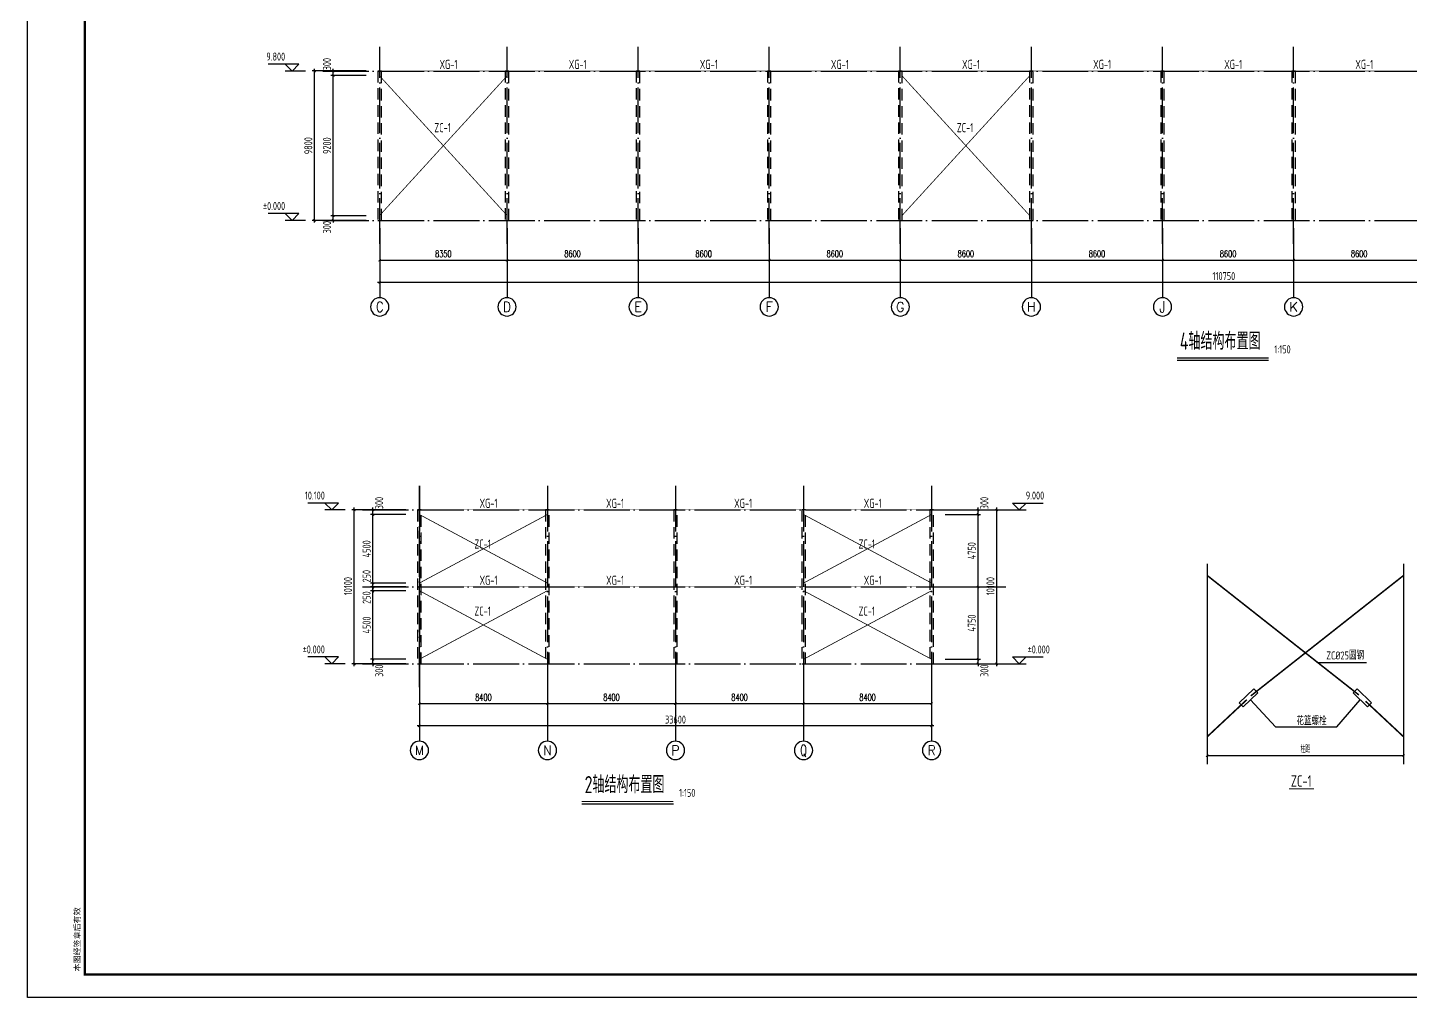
# Model space of a CAD drawing. Extents: x 899043 to 2598688, y -137197 to 211789.
# Drawn here: x 1636138 to 1726839, y 3985 to 67618 of the extents above; entities that cross this region are included whole.
import ezdxf
from ezdxf.enums import TextEntityAlignment as Align

# ---------------------------------------------------------------- set-up
doc = ezdxf.new("R2010")
doc.units = 0
doc.header["$LTSCALE"] = 1500
doc.header["$MEASUREMENT"] = 0
doc.linetypes.add('DASHED', pattern=[0.75, 0.5, -0.25])
doc.linetypes.add('DOTE', pattern=[2.42, 2, -0.2, 0.02, -0.2])
for name, color, linetype in [('00-tk', 151, 'Continuous'), ('15', 3, 'Continuous'), ('AXIS', 3, 'Continuous'), ('AXIS_TEXT', 7, 'Continuous'), ('Boltx', 252, 'DASHED'), ('DIM', 3, 'Continuous'), ('DOTE', 1, 'Continuous'), ('NUM', 7, 'Continuous'), ('TDB_文字', 7, 'Continuous'), ('TEXT', 7, 'Continuous'), ('THIN', 7, 'Continuous'), ('中文', 7, 'Continuous'), ('标注', 7, 'Continuous')]:
    doc.layers.add(name, color=color, linetype=linetype)
doc.layers.add('钢板标注', color=9, linetype='Continuous', lineweight=18)
doc.styles.add('_TCH_AXIS', font='COMPLEX', dxfattribs={"bigfont": 'GBCBIG'})
doc.styles.add('_TCH_DIM_T3', font='SIMPLEX', dxfattribs={"width": 0.705882, "bigfont": 'GBCBIG'})
doc.styles.add('COMPLEX', font='COMPLEX')
doc.styles.add('DS6HT', font='simhei.ttf', dxfattribs={"width": 0.8})
doc.styles.add('TSSD_Dimension', font='Tssdeng.shx', dxfattribs={"width": 0.7, "bigfont": 'hztxt.shx'})
doc.styles.add('TSSD_Label', font='Tssdeng.shx', dxfattribs={"width": 0.7, "bigfont": 'hztxt.shx'})
doc.styles.add('TSSD_Rein', font='Tssdeng.shx', dxfattribs={"width": 0.7, "bigfont": 'hztxt.shx'})
doc.dimstyles.new('_TCH_ARCH&&150', dxfattribs={"dimtxt": 446.25, "dimasz": 150, "dimexe": 375, "dimexo": 450, "dimgap": 189.375, "dimtad": 1, "dimdec": 0, "dimzin": 0, "dimdsep": 46, "dimtxsty": '_TCH_DIM_T3', "dimblk": 'ARCHTICK', "dimcen": 0.09, "dimclrt": 7, "dimazin": 2, "dimtfac": 1, "dimtdec": 0, "dimtix": 1, "dimtmove": 2, "dimatfit": 3, "dimfxl": 0, "dimtolj": 1, "dimtzin": 0, "dimarcsym": 0})
doc.dimstyles.new('TSSD_150_150', dxfattribs={"dimtxt": 525, "dimasz": 150, "dimexe": 150, "dimexo": 375, "dimgap": 150, "dimtad": 1, "dimdec": 0, "dimzin": 0, "dimdsep": 46, "dimtxsty": 'TSSD_Dimension', "dimblk": 'ARCHTICK', "dimblk1": 'ARCHTICK', "dimblk2": 'ARCHTICK', "dimcen": 0, "dimdle": 150, "dimclrt": 7, "dimadec": 0, "dimazin": 0, "dimtfac": 1, "dimtdec": 0, "dimtix": 1, "dimtmove": 2, "dimatfit": 3, "dimfxl": 0, "dimtolj": 1, "dimtzin": 0, "dimarcsym": 0})

# ---------------------------------------------------------------- blocks, each defined once
blk = doc.blocks.new('_ArchTick')
at = {"color": 0, "linetype": 'ByBlock', "const_width": 0.4}
blk.add_lwpolyline([(-0.5, -0.5), (0.5, 0.5)], dxfattribs=at)
blk = doc.blocks.new('*D301')
at = {"layer": 'AXIS', "color": 0, "lineweight": -2}
for p, q in [((1659231, 54452), (1659231, 51990)), ((1667582, 54452), (1667582, 51990)), ((1659231, 52365), (1667582, 52365))]:
    blk.add_line(p, q, dxfattribs=at)
at = {"layer": 'Defpoints', "color": 0}
for p in [(1659231, 54902), (1667582, 54902), (1667582, 52365)]:
    blk.add_point(p, dxfattribs=at)
at = {"layer": 'AXIS', "color": 0, "lineweight": -2, "xscale": 150, "yscale": 150, "zscale": 150, "rotation": 180}
blk.add_blockref('_ArchTick', (1659231, 52365), dxfattribs=at)
at = {"layer": 'AXIS', "color": 0, "lineweight": -2, "xscale": 150, "yscale": 150, "zscale": 150}
blk.add_blockref('_ArchTick', (1667582, 52365), dxfattribs=at)
at = {"layer": 'AXIS', "color": 7, "insert": (1663407, 52777), "char_height": 446.2, "attachment_point": 5, "style": '_TCH_DIM_T3'}
blk.add_mtext('\\A1;8350', dxfattribs=at)
blk = doc.blocks.new('*D302')
at = {"layer": 'AXIS', "color": 0, "lineweight": -2}
for p, q in [((1667582, 54452), (1667582, 51990)), ((1676182, 54452), (1676182, 51990)), ((1667582, 52365), (1676182, 52365))]:
    blk.add_line(p, q, dxfattribs=at)
at = {"layer": 'Defpoints', "color": 0}
for p in [(1667582, 54902), (1676182, 54902), (1676182, 52365)]:
    blk.add_point(p, dxfattribs=at)
at = {"layer": 'AXIS', "color": 0, "lineweight": -2, "xscale": 150, "yscale": 150, "zscale": 150, "rotation": 180}
blk.add_blockref('_ArchTick', (1667582, 52365), dxfattribs=at)
at = {"layer": 'AXIS', "color": 0, "lineweight": -2, "xscale": 150, "yscale": 150, "zscale": 150}
blk.add_blockref('_ArchTick', (1676182, 52365), dxfattribs=at)
at = {"layer": 'AXIS', "color": 7, "insert": (1671882, 52777), "char_height": 446.2, "attachment_point": 5, "style": '_TCH_DIM_T3'}
blk.add_mtext('\\A1;8600', dxfattribs=at)
blk = doc.blocks.new('*D303')
at = {"layer": 'AXIS', "color": 0, "lineweight": -2}
for p, q in [((1676182, 54452), (1676182, 51990)), ((1684782, 54452), (1684782, 51990)), ((1676182, 52365), (1684782, 52365))]:
    blk.add_line(p, q, dxfattribs=at)
at = {"layer": 'Defpoints', "color": 0}
for p in [(1676182, 54902), (1684782, 54902), (1684782, 52365)]:
    blk.add_point(p, dxfattribs=at)
at = {"layer": 'AXIS', "color": 0, "lineweight": -2, "xscale": 150, "yscale": 150, "zscale": 150, "rotation": 180}
blk.add_blockref('_ArchTick', (1676182, 52365), dxfattribs=at)
at = {"layer": 'AXIS', "color": 0, "lineweight": -2, "xscale": 150, "yscale": 150, "zscale": 150}
blk.add_blockref('_ArchTick', (1684782, 52365), dxfattribs=at)
at = {"layer": 'AXIS', "color": 7, "insert": (1680482, 52777), "char_height": 446.2, "attachment_point": 5, "style": '_TCH_DIM_T3'}
blk.add_mtext('\\A1;8600', dxfattribs=at)
blk = doc.blocks.new('*D304')
at = {"layer": 'AXIS', "color": 0, "lineweight": -2}
for p, q in [((1684782, 54452), (1684782, 51990)), ((1693382, 54452), (1693382, 51990)), ((1684782, 52365), (1693382, 52365))]:
    blk.add_line(p, q, dxfattribs=at)
at = {"layer": 'Defpoints', "color": 0}
for p in [(1684782, 54902), (1693382, 54902), (1693382, 52365)]:
    blk.add_point(p, dxfattribs=at)
at = {"layer": 'AXIS', "color": 0, "lineweight": -2, "xscale": 150, "yscale": 150, "zscale": 150, "rotation": 180}
blk.add_blockref('_ArchTick', (1684782, 52365), dxfattribs=at)
at = {"layer": 'AXIS', "color": 0, "lineweight": -2, "xscale": 150, "yscale": 150, "zscale": 150}
blk.add_blockref('_ArchTick', (1693382, 52365), dxfattribs=at)
at = {"layer": 'AXIS', "color": 7, "insert": (1689082, 52777), "char_height": 446.2, "attachment_point": 5, "style": '_TCH_DIM_T3'}
blk.add_mtext('\\A1;8600', dxfattribs=at)
blk = doc.blocks.new('*D305')
at = {"layer": 'AXIS', "color": 0, "lineweight": -2}
for p, q in [((1693382, 54452), (1693382, 51990)), ((1701982, 54452), (1701982, 51990)), ((1693382, 52365), (1701982, 52365))]:
    blk.add_line(p, q, dxfattribs=at)
at = {"layer": 'Defpoints', "color": 0}
for p in [(1693382, 54902), (1701982, 54902), (1701982, 52365)]:
    blk.add_point(p, dxfattribs=at)
at = {"layer": 'AXIS', "color": 0, "lineweight": -2, "xscale": 150, "yscale": 150, "zscale": 150, "rotation": 180}
blk.add_blockref('_ArchTick', (1693382, 52365), dxfattribs=at)
at = {"layer": 'AXIS', "color": 0, "lineweight": -2, "xscale": 150, "yscale": 150, "zscale": 150}
blk.add_blockref('_ArchTick', (1701982, 52365), dxfattribs=at)
at = {"layer": 'AXIS', "color": 7, "insert": (1697682, 52777), "char_height": 446.2, "attachment_point": 5, "style": '_TCH_DIM_T3'}
blk.add_mtext('\\A1;8600', dxfattribs=at)
blk = doc.blocks.new('*D306')
at = {"layer": 'AXIS', "color": 0, "lineweight": -2}
for p, q in [((1701982, 54452), (1701982, 51990)), ((1710582, 54452), (1710582, 51990)), ((1701982, 52365), (1710582, 52365))]:
    blk.add_line(p, q, dxfattribs=at)
at = {"layer": 'Defpoints', "color": 0}
for p in [(1701982, 54902), (1710582, 54902), (1710582, 52365)]:
    blk.add_point(p, dxfattribs=at)
at = {"layer": 'AXIS', "color": 0, "lineweight": -2, "xscale": 150, "yscale": 150, "zscale": 150, "rotation": 180}
blk.add_blockref('_ArchTick', (1701982, 52365), dxfattribs=at)
at = {"layer": 'AXIS', "color": 0, "lineweight": -2, "xscale": 150, "yscale": 150, "zscale": 150}
blk.add_blockref('_ArchTick', (1710582, 52365), dxfattribs=at)
at = {"layer": 'AXIS', "color": 7, "insert": (1706282, 52777), "char_height": 446.2, "attachment_point": 5, "style": '_TCH_DIM_T3'}
blk.add_mtext('\\A1;8600', dxfattribs=at)
blk = doc.blocks.new('*D307')
at = {"layer": 'AXIS', "color": 0, "lineweight": -2}
for p, q in [((1710582, 54452), (1710582, 51990)), ((1719182, 54452), (1719182, 51990)), ((1710582, 52365), (1719182, 52365))]:
    blk.add_line(p, q, dxfattribs=at)
at = {"layer": 'Defpoints', "color": 0}
for p in [(1710582, 54902), (1719182, 54902), (1719182, 52365)]:
    blk.add_point(p, dxfattribs=at)
at = {"layer": 'AXIS', "color": 0, "lineweight": -2, "xscale": 150, "yscale": 150, "zscale": 150, "rotation": 180}
blk.add_blockref('_ArchTick', (1710582, 52365), dxfattribs=at)
at = {"layer": 'AXIS', "color": 0, "lineweight": -2, "xscale": 150, "yscale": 150, "zscale": 150}
blk.add_blockref('_ArchTick', (1719182, 52365), dxfattribs=at)
at = {"layer": 'AXIS', "color": 7, "insert": (1714882, 52777), "char_height": 446.2, "attachment_point": 5, "style": '_TCH_DIM_T3'}
blk.add_mtext('\\A1;8600', dxfattribs=at)
blk = doc.blocks.new('*D308')
at = {"layer": 'AXIS', "color": 0, "lineweight": -2}
for p, q in [((1719182, 54452), (1719182, 51990)), ((1727782, 54452), (1727782, 51990)), ((1719182, 52365), (1727782, 52365))]:
    blk.add_line(p, q, dxfattribs=at)
at = {"layer": 'Defpoints', "color": 0}
for p in [(1719182, 54902), (1727782, 54902), (1727782, 52365)]:
    blk.add_point(p, dxfattribs=at)
at = {"layer": 'AXIS', "color": 0, "lineweight": -2, "xscale": 150, "yscale": 150, "zscale": 150, "rotation": 180}
blk.add_blockref('_ArchTick', (1719182, 52365), dxfattribs=at)
at = {"layer": 'AXIS', "color": 0, "lineweight": -2, "xscale": 150, "yscale": 150, "zscale": 150}
blk.add_blockref('_ArchTick', (1727782, 52365), dxfattribs=at)
at = {"layer": 'AXIS', "color": 7, "insert": (1723482, 52777), "char_height": 446.2, "attachment_point": 5, "style": '_TCH_DIM_T3'}
blk.add_mtext('\\A1;8600', dxfattribs=at)
blk = doc.blocks.new('_AXISO')
blk.add_circle((0, 0), 0.5)
at = {"layer": 'AXIS_TEXT', "style": 'COMPLEX', "width": 1.041667}
blk.add_attdef('A', text='', height=0.56, dxfattribs=at).set_placement((-0.25, -0.28), (0.25, -0.28), align=Align.FIT)
blk = doc.blocks.new('*D314')
at = {"layer": 'Defpoints', "color": 0}
for p in [(1659231, 54111), (1769982, 54111), (1659231, 50902)]:
    blk.add_point(p, dxfattribs=at)
at = {"layer": 'DIM', "color": 0, "lineweight": -2}
for p, q in [((1659231, 53736), (1659231, 50752)), ((1769982, 53736), (1769982, 50752)), ((1770132, 50902), (1659081, 50902))]:
    blk.add_line(p, q, dxfattribs=at)
at = {"layer": 'DIM', "color": 0, "lineweight": -2, "xscale": 150, "yscale": 150, "zscale": 150, "rotation": 180}
blk.add_blockref('_ArchTick', (1659231, 50902), dxfattribs=at)
at = {"layer": 'DIM', "color": 0, "lineweight": -2, "xscale": 150, "yscale": 150, "zscale": 150}
blk.add_blockref('_ArchTick', (1769982, 50902), dxfattribs=at)
at = {"layer": 'DIM', "color": 7, "insert": (1714607, 51315), "char_height": 525, "attachment_point": 5, "style": 'TSSD_Dimension'}
blk.add_mtext('\\A1;110750', dxfattribs=at)
blk = doc.blocks.new('*D318')
at = {"layer": 'Defpoints', "color": 0}
for p in [(1654960, 64773), (1658582, 64773), (1658582, 54973)]:
    blk.add_point(p, dxfattribs=at)
at = {"layer": 'DIM', "color": 0, "lineweight": -2}
for p, q in [((1658207, 64773), (1654810, 64773)), ((1654960, 54823), (1654960, 64923)), ((1658207, 54973), (1654810, 54973))]:
    blk.add_line(p, q, dxfattribs=at)
at = {"layer": 'DIM', "color": 0, "lineweight": -2, "xscale": 150, "yscale": 150, "zscale": 150}
for p, rotation in [((1654960, 64773), 90), ((1654960, 54973), 270)]:
    blk.add_blockref('_ArchTick', p, dxfattribs=dict(at, rotation=rotation))
at = {"layer": 'DIM', "color": 7, "insert": (1654547, 59873), "char_height": 525, "attachment_point": 5, "rotation": 90, "style": 'TSSD_Dimension'}
blk.add_mtext('\\A1;9800', dxfattribs=at)
blk = doc.blocks.new('*D319')
at = {"layer": 'Defpoints', "color": 0}
for p in [(1656183, 55273), (1658721, 55273), (1658721, 54973)]:
    blk.add_point(p, dxfattribs=at)
at = {"layer": 'DIM', "color": 0, "lineweight": -2}
for p, q in [((1656183, 55273), (1656183, 55423)), ((1658346, 55273), (1656033, 55273)), ((1658346, 54973), (1656033, 54973)), ((1656183, 54973), (1656183, 55273)), ((1656183, 54973), (1656183, 54823))]:
    blk.add_line(p, q, dxfattribs=at)
at = {"layer": 'DIM', "color": 0, "lineweight": -2, "xscale": 150, "yscale": 150, "zscale": 150}
for p, rotation in [((1656183, 55273), 270), ((1656183, 54973), 90)]:
    blk.add_blockref('_ArchTick', p, dxfattribs=dict(at, rotation=rotation))
at = {"layer": 'DIM', "color": 7, "insert": (1655771, 54521), "char_height": 525, "attachment_point": 5, "rotation": 90, "style": 'TSSD_Dimension'}
blk.add_mtext('\\A1;300', dxfattribs=at)
blk = doc.blocks.new('*D320')
at = {"layer": 'Defpoints', "color": 0}
for p in [(1656183, 64773), (1658721, 64773), (1658721, 64473)]:
    blk.add_point(p, dxfattribs=at)
at = {"layer": 'DIM', "color": 0, "lineweight": -2}
for p, q in [((1658346, 64773), (1656033, 64773)), ((1658346, 64473), (1656033, 64473)), ((1656183, 64323), (1656183, 64923))]:
    blk.add_line(p, q, dxfattribs=at)
at = {"layer": 'DIM', "color": 0, "lineweight": -2, "xscale": 150, "yscale": 150, "zscale": 150}
for p, rotation in [((1656183, 64773), 90), ((1656183, 64473), 270)]:
    blk.add_blockref('_ArchTick', p, dxfattribs=dict(at, rotation=rotation))
at = {"layer": 'DIM', "color": 7, "insert": (1655771, 65224), "char_height": 525, "attachment_point": 5, "rotation": 90, "style": 'TSSD_Dimension'}
blk.add_mtext('\\A1;300', dxfattribs=at)
blk = doc.blocks.new('*D321')
at = {"layer": 'Defpoints', "color": 0}
for p in [(1656183, 64473), (1658721, 64473), (1658721, 55273)]:
    blk.add_point(p, dxfattribs=at)
at = {"layer": 'DIM', "color": 0, "lineweight": -2}
for p, q in [((1658346, 64473), (1656033, 64473)), ((1656183, 55123), (1656183, 64623)), ((1658346, 55273), (1656033, 55273))]:
    blk.add_line(p, q, dxfattribs=at)
at = {"layer": 'DIM', "color": 0, "lineweight": -2, "xscale": 150, "yscale": 150, "zscale": 150}
for p, rotation in [((1656183, 64473), 90), ((1656183, 55273), 270)]:
    blk.add_blockref('_ArchTick', p, dxfattribs=dict(at, rotation=rotation))
at = {"layer": 'DIM', "color": 7, "insert": (1655771, 59873), "char_height": 525, "attachment_point": 5, "rotation": 90, "style": 'TSSD_Dimension'}
blk.add_mtext('\\A1;9200', dxfattribs=at)
blk = doc.blocks.new('*D323')
at = {"layer": 'AXIS', "color": 0, "lineweight": -2}
for p, q in [((1661834, 25350), (1661834, 22888)), ((1670234, 25350), (1670234, 22888)), ((1661834, 23263), (1670234, 23263))]:
    blk.add_line(p, q, dxfattribs=at)
at = {"layer": 'Defpoints', "color": 0}
for p in [(1661834, 25800), (1670234, 25800), (1670234, 23263)]:
    blk.add_point(p, dxfattribs=at)
at = {"layer": 'AXIS', "color": 0, "lineweight": -2, "xscale": 150, "yscale": 150, "zscale": 150, "rotation": 180}
blk.add_blockref('_ArchTick', (1661834, 23263), dxfattribs=at)
at = {"layer": 'AXIS', "color": 0, "lineweight": -2, "xscale": 150, "yscale": 150, "zscale": 150}
blk.add_blockref('_ArchTick', (1670234, 23263), dxfattribs=at)
at = {"layer": 'AXIS', "color": 7, "insert": (1666034, 23675), "char_height": 446.2, "attachment_point": 5, "style": '_TCH_DIM_T3'}
blk.add_mtext('\\A1;8400', dxfattribs=at)
blk = doc.blocks.new('*D324')
at = {"layer": 'AXIS', "color": 0, "lineweight": -2}
for p, q in [((1670234, 25350), (1670234, 22888)), ((1678634, 25350), (1678634, 22888)), ((1670234, 23263), (1678634, 23263))]:
    blk.add_line(p, q, dxfattribs=at)
at = {"layer": 'Defpoints', "color": 0}
for p in [(1670234, 25800), (1678634, 25800), (1678634, 23263)]:
    blk.add_point(p, dxfattribs=at)
at = {"layer": 'AXIS', "color": 0, "lineweight": -2, "xscale": 150, "yscale": 150, "zscale": 150, "rotation": 180}
blk.add_blockref('_ArchTick', (1670234, 23263), dxfattribs=at)
at = {"layer": 'AXIS', "color": 0, "lineweight": -2, "xscale": 150, "yscale": 150, "zscale": 150}
blk.add_blockref('_ArchTick', (1678634, 23263), dxfattribs=at)
at = {"layer": 'AXIS', "color": 7, "insert": (1674434, 23675), "char_height": 446.2, "attachment_point": 5, "style": '_TCH_DIM_T3'}
blk.add_mtext('\\A1;8400', dxfattribs=at)
blk = doc.blocks.new('*D325')
at = {"layer": 'AXIS', "color": 0, "lineweight": -2}
for p, q in [((1678634, 25350), (1678634, 22888)), ((1687034, 25350), (1687034, 22888)), ((1678634, 23263), (1687034, 23263))]:
    blk.add_line(p, q, dxfattribs=at)
at = {"layer": 'Defpoints', "color": 0}
for p in [(1678634, 25800), (1687034, 25800), (1687034, 23263)]:
    blk.add_point(p, dxfattribs=at)
at = {"layer": 'AXIS', "color": 0, "lineweight": -2, "xscale": 150, "yscale": 150, "zscale": 150, "rotation": 180}
blk.add_blockref('_ArchTick', (1678634, 23263), dxfattribs=at)
at = {"layer": 'AXIS', "color": 0, "lineweight": -2, "xscale": 150, "yscale": 150, "zscale": 150}
blk.add_blockref('_ArchTick', (1687034, 23263), dxfattribs=at)
at = {"layer": 'AXIS', "color": 7, "insert": (1682834, 23675), "char_height": 446.2, "attachment_point": 5, "style": '_TCH_DIM_T3'}
blk.add_mtext('\\A1;8400', dxfattribs=at)
blk = doc.blocks.new('*D326')
at = {"layer": 'AXIS', "color": 0, "lineweight": -2}
for p, q in [((1687034, 25350), (1687034, 22888)), ((1695434, 25350), (1695434, 22888)), ((1687034, 23263), (1695434, 23263))]:
    blk.add_line(p, q, dxfattribs=at)
at = {"layer": 'Defpoints', "color": 0}
for p in [(1687034, 25800), (1695434, 25800), (1695434, 23263)]:
    blk.add_point(p, dxfattribs=at)
at = {"layer": 'AXIS', "color": 0, "lineweight": -2, "xscale": 150, "yscale": 150, "zscale": 150, "rotation": 180}
blk.add_blockref('_ArchTick', (1687034, 23263), dxfattribs=at)
at = {"layer": 'AXIS', "color": 0, "lineweight": -2, "xscale": 150, "yscale": 150, "zscale": 150}
blk.add_blockref('_ArchTick', (1695434, 23263), dxfattribs=at)
at = {"layer": 'AXIS', "color": 7, "insert": (1691234, 23675), "char_height": 446.2, "attachment_point": 5, "style": '_TCH_DIM_T3'}
blk.add_mtext('\\A1;8400', dxfattribs=at)
blk = doc.blocks.new('*D327')
at = {"layer": 'Defpoints', "color": 0}
for p in [(1661834, 25009), (1695434, 25009), (1661834, 21800)]:
    blk.add_point(p, dxfattribs=at)
at = {"layer": 'DIM', "color": 0, "lineweight": -2}
for p, q in [((1661834, 24634), (1661834, 21650)), ((1695434, 24634), (1695434, 21650)), ((1695584, 21800), (1661684, 21800))]:
    blk.add_line(p, q, dxfattribs=at)
at = {"layer": 'DIM', "color": 0, "lineweight": -2, "xscale": 150, "yscale": 150, "zscale": 150, "rotation": 180}
blk.add_blockref('_ArchTick', (1661834, 21800), dxfattribs=at)
at = {"layer": 'DIM', "color": 0, "lineweight": -2, "xscale": 150, "yscale": 150, "zscale": 150}
blk.add_blockref('_ArchTick', (1695434, 21800), dxfattribs=at)
at = {"layer": 'DIM', "color": 7, "insert": (1678634, 22213), "char_height": 525, "attachment_point": 5, "style": 'TSSD_Dimension'}
blk.add_mtext('\\A1;33600', dxfattribs=at)
blk = doc.blocks.new('*D328')
at = {"layer": 'Defpoints', "color": 0}
for p in [(1696084, 35970), (1699706, 35970), (1696084, 25870)]:
    blk.add_point(p, dxfattribs=at)
at = {"layer": 'DIM', "color": 0, "lineweight": -2}
for p, q in [((1696459, 35970), (1699856, 35970)), ((1699706, 25720), (1699706, 36120)), ((1696459, 25870), (1699856, 25870))]:
    blk.add_line(p, q, dxfattribs=at)
at = {"layer": 'DIM', "color": 0, "lineweight": -2, "xscale": 150, "yscale": 150, "zscale": 150}
for p, rotation in [((1699706, 35970), 90), ((1699706, 25870), 270)]:
    blk.add_blockref('_ArchTick', p, dxfattribs=dict(at, rotation=rotation))
at = {"layer": 'DIM', "color": 7, "insert": (1699294, 30970), "char_height": 525, "attachment_point": 5, "rotation": 90, "style": 'TSSD_Dimension'}
blk.add_mtext('\\A1;10100', dxfattribs=at)
blk = doc.blocks.new('*D329')
at = {"layer": 'Defpoints', "color": 0}
for p in [(1695945, 26170), (1695945, 25870), (1698482, 26170)]:
    blk.add_point(p, dxfattribs=at)
at = {"layer": 'DIM', "color": 0, "lineweight": -2}
for p, q in [((1698482, 26170), (1698482, 26320)), ((1696320, 26170), (1698632, 26170)), ((1696320, 25870), (1698632, 25870)), ((1698482, 25870), (1698482, 26170)), ((1698482, 25870), (1698482, 25720))]:
    blk.add_line(p, q, dxfattribs=at)
at = {"layer": 'DIM', "color": 0, "lineweight": -2, "xscale": 150, "yscale": 150, "zscale": 150}
for p, rotation in [((1698482, 26170), 270), ((1698482, 25870), 90)]:
    blk.add_blockref('_ArchTick', p, dxfattribs=dict(at, rotation=rotation))
at = {"layer": 'DIM', "color": 7, "insert": (1698895, 25419), "char_height": 525, "attachment_point": 5, "rotation": 90, "style": 'TSSD_Dimension'}
blk.add_mtext('\\A1;300', dxfattribs=at)
blk = doc.blocks.new('*D330')
at = {"layer": 'Defpoints', "color": 0}
for p in [(1695945, 30920), (1698482, 30920), (1695945, 26170)]:
    blk.add_point(p, dxfattribs=at)
at = {"layer": 'DIM', "color": 0, "lineweight": -2}
for p, q in [((1696320, 30920), (1698632, 30920)), ((1698482, 26020), (1698482, 31070)), ((1696320, 26170), (1698632, 26170))]:
    blk.add_line(p, q, dxfattribs=at)
at = {"layer": 'DIM', "color": 0, "lineweight": -2, "xscale": 150, "yscale": 150, "zscale": 150}
for p, rotation in [((1698482, 30920), 90), ((1698482, 26170), 270)]:
    blk.add_blockref('_ArchTick', p, dxfattribs=dict(at, rotation=rotation))
at = {"layer": 'DIM', "color": 7, "insert": (1698070, 28545), "char_height": 525, "attachment_point": 5, "rotation": 90, "style": 'TSSD_Dimension'}
blk.add_mtext('\\A1;4750', dxfattribs=at)
blk = doc.blocks.new('*D331')
at = {"layer": 'Defpoints', "color": 0}
for p in [(1695945, 35970), (1695945, 35670), (1698482, 35970)]:
    blk.add_point(p, dxfattribs=at)
at = {"layer": 'DIM', "color": 0, "lineweight": -2}
for p, q in [((1696320, 35970), (1698632, 35970)), ((1696320, 35670), (1698632, 35670)), ((1698482, 35520), (1698482, 36120))]:
    blk.add_line(p, q, dxfattribs=at)
at = {"layer": 'DIM', "color": 0, "lineweight": -2, "xscale": 150, "yscale": 150, "zscale": 150}
for p, rotation in [((1698482, 35970), 90), ((1698482, 35670), 270)]:
    blk.add_blockref('_ArchTick', p, dxfattribs=dict(at, rotation=rotation))
at = {"layer": 'DIM', "color": 7, "insert": (1698895, 36422), "char_height": 525, "attachment_point": 5, "rotation": 90, "style": 'TSSD_Dimension'}
blk.add_mtext('\\A1;300', dxfattribs=at)
blk = doc.blocks.new('*D332')
at = {"layer": 'Defpoints', "color": 0}
for p in [(1657562, 35970), (1661184, 35970), (1661184, 25870)]:
    blk.add_point(p, dxfattribs=at)
at = {"layer": 'DIM', "color": 0, "lineweight": -2}
for p, q in [((1660809, 35970), (1657412, 35970)), ((1657562, 25720), (1657562, 36120)), ((1660809, 25870), (1657412, 25870))]:
    blk.add_line(p, q, dxfattribs=at)
at = {"layer": 'DIM', "color": 0, "lineweight": -2, "xscale": 150, "yscale": 150, "zscale": 150}
for p, rotation in [((1657562, 35970), 90), ((1657562, 25870), 270)]:
    blk.add_blockref('_ArchTick', p, dxfattribs=dict(at, rotation=rotation))
at = {"layer": 'DIM', "color": 7, "insert": (1657149, 30970), "char_height": 525, "attachment_point": 5, "rotation": 90, "style": 'TSSD_Dimension'}
blk.add_mtext('\\A1;10100', dxfattribs=at)
blk = doc.blocks.new('*D333')
at = {"layer": 'Defpoints', "color": 0}
for p in [(1658786, 26170), (1661323, 26170), (1661323, 25870)]:
    blk.add_point(p, dxfattribs=at)
at = {"layer": 'DIM', "color": 0, "lineweight": -2}
for p, q in [((1658786, 26170), (1658786, 26320)), ((1660948, 26170), (1658636, 26170)), ((1660948, 25870), (1658636, 25870)), ((1658786, 25870), (1658786, 26170)), ((1658786, 25870), (1658786, 25720))]:
    blk.add_line(p, q, dxfattribs=at)
at = {"layer": 'DIM', "color": 0, "lineweight": -2, "xscale": 150, "yscale": 150, "zscale": 150}
for p, rotation in [((1658786, 26170), 270), ((1658786, 25870), 90)]:
    blk.add_blockref('_ArchTick', p, dxfattribs=dict(at, rotation=rotation))
at = {"layer": 'DIM', "color": 7, "insert": (1659198, 25419), "char_height": 525, "attachment_point": 5, "rotation": 90, "style": 'TSSD_Dimension'}
blk.add_mtext('\\A1;300', dxfattribs=at)
blk = doc.blocks.new('*D334')
at = {"layer": 'Defpoints', "color": 0}
for p in [(1658786, 35670), (1661323, 35670), (1661323, 31170)]:
    blk.add_point(p, dxfattribs=at)
at = {"layer": 'DIM', "color": 0, "lineweight": -2}
for p, q in [((1660948, 35670), (1658636, 35670)), ((1658786, 31020), (1658786, 35820)), ((1660948, 31170), (1658636, 31170))]:
    blk.add_line(p, q, dxfattribs=at)
at = {"layer": 'DIM', "color": 0, "lineweight": -2, "xscale": 150, "yscale": 150, "zscale": 150}
for p, rotation in [((1658786, 35670), 90), ((1658786, 31170), 270)]:
    blk.add_blockref('_ArchTick', p, dxfattribs=dict(at, rotation=rotation))
at = {"layer": 'DIM', "color": 7, "insert": (1658373, 33420), "char_height": 525, "attachment_point": 5, "rotation": 90, "style": 'TSSD_Dimension'}
blk.add_mtext('\\A1;4500', dxfattribs=at)
blk = doc.blocks.new('*D335')
at = {"layer": 'Defpoints', "color": 0}
for p in [(1658786, 35970), (1661323, 35970), (1661323, 35670)]:
    blk.add_point(p, dxfattribs=at)
at = {"layer": 'DIM', "color": 0, "lineweight": -2}
for p, q in [((1660948, 35970), (1658636, 35970)), ((1660948, 35670), (1658636, 35670)), ((1658786, 35520), (1658786, 36120))]:
    blk.add_line(p, q, dxfattribs=at)
at = {"layer": 'DIM', "color": 0, "lineweight": -2, "xscale": 150, "yscale": 150, "zscale": 150}
for p, rotation in [((1658786, 35970), 90), ((1658786, 35670), 270)]:
    blk.add_blockref('_ArchTick', p, dxfattribs=dict(at, rotation=rotation))
at = {"layer": 'DIM', "color": 7, "insert": (1659198, 36422), "char_height": 525, "attachment_point": 5, "rotation": 90, "style": 'TSSD_Dimension'}
blk.add_mtext('\\A1;300', dxfattribs=at)
blk = doc.blocks.new('*D336')
at = {"layer": 'Defpoints', "color": 0}
for p in [(1658786, 30920), (1661323, 30920), (1661323, 30670)]:
    blk.add_point(p, dxfattribs=at)
at = {"layer": 'DIM', "color": 0, "lineweight": -2}
for p, q in [((1660948, 30920), (1658636, 30920)), ((1658786, 30920), (1658786, 31070)), ((1658786, 30670), (1658786, 30920)), ((1660948, 30670), (1658636, 30670)), ((1658786, 30670), (1658786, 30520))]:
    blk.add_line(p, q, dxfattribs=at)
at = {"layer": 'DIM', "color": 0, "lineweight": -2, "xscale": 150, "yscale": 150, "zscale": 150}
for p, rotation in [((1658786, 30920), 270), ((1658786, 30670), 90)]:
    blk.add_blockref('_ArchTick', p, dxfattribs=dict(at, rotation=rotation))
at = {"layer": 'DIM', "color": 7, "insert": (1658373, 30219), "char_height": 525, "attachment_point": 5, "rotation": 90, "style": 'TSSD_Dimension'}
blk.add_mtext('\\A1;250', dxfattribs=at)
blk = doc.blocks.new('*D337')
at = {"layer": 'Defpoints', "color": 0}
for p in [(1695945, 35670), (1698482, 35670), (1695945, 30920)]:
    blk.add_point(p, dxfattribs=at)
at = {"layer": 'DIM', "color": 0, "lineweight": -2}
for p, q in [((1696320, 35670), (1698632, 35670)), ((1698482, 30770), (1698482, 35820)), ((1696320, 30920), (1698632, 30920))]:
    blk.add_line(p, q, dxfattribs=at)
at = {"layer": 'DIM', "color": 0, "lineweight": -2, "xscale": 150, "yscale": 150, "zscale": 150}
for p, rotation in [((1698482, 35670), 90), ((1698482, 30920), 270)]:
    blk.add_blockref('_ArchTick', p, dxfattribs=dict(at, rotation=rotation))
at = {"layer": 'DIM', "color": 7, "insert": (1698070, 33295), "char_height": 525, "attachment_point": 5, "rotation": 90, "style": 'TSSD_Dimension'}
blk.add_mtext('\\A1;4750', dxfattribs=at)
blk = doc.blocks.new('*D338')
at = {"layer": 'Defpoints', "color": 0}
for p in [(1658786, 31170), (1661323, 31170), (1661323, 30920)]:
    blk.add_point(p, dxfattribs=at)
at = {"layer": 'DIM', "color": 0, "lineweight": -2}
for p, q in [((1660948, 31170), (1658636, 31170)), ((1660948, 30920), (1658636, 30920)), ((1658786, 31170), (1658786, 31320)), ((1658786, 30920), (1658786, 31170)), ((1658786, 30920), (1658786, 30770))]:
    blk.add_line(p, q, dxfattribs=at)
at = {"layer": 'DIM', "color": 0, "lineweight": -2, "xscale": 150, "yscale": 150, "zscale": 150}
for p, rotation in [((1658786, 31170), 270), ((1658786, 30920), 90)]:
    blk.add_blockref('_ArchTick', p, dxfattribs=dict(at, rotation=rotation))
at = {"layer": 'DIM', "color": 7, "insert": (1658373, 31622), "char_height": 525, "attachment_point": 5, "rotation": 90, "style": 'TSSD_Dimension'}
blk.add_mtext('\\A1;250', dxfattribs=at)
blk = doc.blocks.new('*D339')
at = {"layer": 'Defpoints', "color": 0}
for p in [(1658786, 30670), (1661323, 30670), (1661323, 26170)]:
    blk.add_point(p, dxfattribs=at)
at = {"layer": 'DIM', "color": 0, "lineweight": -2}
for p, q in [((1660948, 30670), (1658636, 30670)), ((1658786, 26020), (1658786, 30820)), ((1660948, 26170), (1658636, 26170))]:
    blk.add_line(p, q, dxfattribs=at)
at = {"layer": 'DIM', "color": 0, "lineweight": -2, "xscale": 150, "yscale": 150, "zscale": 150}
for p, rotation in [((1658786, 30670), 90), ((1658786, 26170), 270)]:
    blk.add_blockref('_ArchTick', p, dxfattribs=dict(at, rotation=rotation))
at = {"layer": 'DIM', "color": 7, "insert": (1658373, 28420), "char_height": 525, "attachment_point": 5, "rotation": 90, "style": 'TSSD_Dimension'}
blk.add_mtext('\\A1;4500', dxfattribs=at)
blk = doc.blocks.new('*D342')
at = {"layer": 'AXIS', "color": 0, "lineweight": -2}
for p, q in [((1713506, 20631), (1713506, 19472)), ((1726400, 20631), (1726400, 19472)), ((1713506, 19847), (1726400, 19847))]:
    blk.add_line(p, q, dxfattribs=at)
at = {"layer": 'Defpoints', "color": 0}
for p in [(1713506, 21081), (1726400, 21081), (1726400, 19847)]:
    blk.add_point(p, dxfattribs=at)
at = {"layer": 'AXIS', "color": 0, "lineweight": -2, "xscale": 150, "yscale": 150, "zscale": 150, "rotation": 180}
blk.add_blockref('_ArchTick', (1713506, 19847), dxfattribs=at)
at = {"layer": 'AXIS', "color": 0, "lineweight": -2, "xscale": 150, "yscale": 150, "zscale": 150}
blk.add_blockref('_ArchTick', (1726400, 19847), dxfattribs=at)
at = {"layer": 'AXIS', "color": 7, "insert": (1719953, 20260), "char_height": 446.2, "attachment_point": 5, "style": '_TCH_DIM_T3'}
blk.add_mtext('\\A1;柱距', dxfattribs=at)
blk = doc.blocks.new('A$C16496DF1')
at = {"layer": '00-tk'}
for p, q in [((0, 0), (0, 126150)), ((3750, 1500), (3750, 124650)), ((176850, 1500), (3750, 1500))]:
    blk.add_line(p, q, dxfattribs=at)
at = {"layer": '00-tk', "linetype": 'Continuous'}
blk.add_line((178350, 0), (0, 0), dxfattribs=at)
at = {"layer": '00-tk', "const_width": 150}
blk.add_lwpolyline([(3750, 124650), (176850, 124650), (176850, 1500), (3750, 1500)], close=True, dxfattribs=at)
at = {"layer": '00-tk', "style": 'DS6HT'}
blk.add_text('本图经签章后有效', height=375, rotation=90, dxfattribs=at).set_placement((3434, 1702))

msp = doc.modelspace()

# ---------------------------------------------------------------- linework, layer by layer
at = {"layer": '15', "color": 0, "ltscale": 0.1}
msp.add_line((1720747.5, 25967.6), (1723971.3, 25967.6), dxfattribs=at)
at = {"layer": '15', "color": 2, "ltscale": 0.1, "const_width": 102.3}
for points in [[(1713505.5, 31674.6), (1723464.9, 23826.2)], [(1726400, 31674.6), (1716374.4, 23767.3)], [(1716111.7, 23518.5), (1713505.5, 21081)], [(1723903.3, 23416.2), (1726400, 21081)]]:
    msp.add_lwpolyline(points, dxfattribs=at)
at = {"layer": 'AXIS', "color": 253, "linetype": 'DOTE'}
for p, q in [((1659231.5, 53431.8), (1659231.5, 66356.4)), ((1667581.5, 53431.8), (1667581.5, 66356.4)), ((1676181.5, 53431.8), (1676181.5, 66356.4)), ((1684781.5, 53431.8), (1684781.5, 66356.4)), ((1693381.5, 53431.8), (1693381.5, 66356.4)), ((1701981.5, 53431.8), (1701981.5, 66356.4)), ((1710581.5, 53431.8), (1710581.5, 66356.4)), ((1719181.5, 53431.8), (1719181.5, 66356.4)), ((1655509, 64772.6), (1774855.4, 64772.6)), ((1655509, 54972.6), (1774855.4, 54972.6)), ((1661834, 37554.2), (1661834, 24329.6)), ((1661834, 24329.6), (1661834, 37554.2)), ((1670234, 37554.2), (1670234, 24329.6)), ((1678634, 37554.2), (1678634, 25008.6)), ((1687034, 37554.2), (1687034, 24329.6)), ((1695434, 37554.2), (1695434, 25008.6)), ((1658111.5, 35970.4), (1700307.9, 35970.4)), ((1658111.5, 30920.4), (1700307.9, 30920.4)), ((1658111.5, 25870.4), (1700307.9, 25870.4))]:
    msp.add_line(p, q, dxfattribs=at)
at = {"layer": 'AXIS'}
for p, q in [((1659231.5, 53431.8), (1659231.5, 49894.3)), ((1667581.5, 53431.8), (1667581.5, 49894.3)), ((1676181.5, 53431.8), (1676181.5, 49894.3)), ((1684781.5, 53431.8), (1684781.5, 49894.3)), ((1693381.5, 53431.8), (1693381.5, 49894.3)), ((1701981.5, 53431.8), (1701981.5, 49894.3)), ((1710581.5, 53431.8), (1710581.5, 49894.3)), ((1719181.5, 53431.8), (1719181.5, 49894.3)), ((1661834, 24329.6), (1661834, 20792.1)), ((1670234, 24329.6), (1670234, 20792.1)), ((1678634, 24329.6), (1678634, 20792.1)), ((1687034, 24329.6), (1687034, 20792.1)), ((1695434, 24329.6), (1695434, 20792.1))]:
    msp.add_line(p, q, dxfattribs=at)
at = {"layer": 'Boltx', "color": 4}
for points in [[(1659114, 64772.6), (1659114, 54972.6), (1659349, 54972.6), (1659349, 64772.6)], [(1667464, 64772.6), (1667464, 54972.6), (1667699, 54972.6), (1667699, 64772.6)], [(1676064, 64772.6), (1676064, 54972.6), (1676299, 54972.6), (1676299, 64772.6)], [(1684664, 64772.6), (1684664, 54972.6), (1684899, 54972.6), (1684899, 64772.6)], [(1693264, 64772.6), (1693264, 54972.6), (1693499, 54972.6), (1693499, 64772.6)], [(1701864, 64772.6), (1701864, 54972.6), (1702099, 54972.6), (1702099, 64772.6)], [(1710464, 64772.6), (1710464, 54972.6), (1710699, 54972.6), (1710699, 64772.6)], [(1719064, 64772.6), (1719064, 54972.6), (1719299, 54972.6), (1719299, 64772.6)], [(1661716.5, 35970.4), (1661716.5, 25870.4), (1661951.5, 25870.4), (1661951.5, 35970.4)], [(1670116.5, 35970.4), (1670116.5, 25870.4), (1670351.5, 25870.4), (1670351.5, 35970.4)], [(1678516.5, 35970.4), (1678516.5, 25870.4), (1678751.5, 25870.4), (1678751.5, 35970.4)], [(1686916.5, 35970.4), (1686916.5, 25870.4), (1687151.5, 25870.4), (1687151.5, 35970.4)], [(1695316.5, 35970.4), (1695316.5, 25870.4), (1695551.5, 25870.4), (1695551.5, 35970.4)]]:
    msp.add_lwpolyline(points, close=True, dxfattribs=at)
at = {"layer": 'Boltx', "color": 4, "linetype": 'ByBlock', "const_width": 25}
for points in [[(1659474.5, 64772.6), (1769981.5, 64772.6)], [(1662077, 35970.4), (1695434, 35970.4)], [(1662077, 30920.4), (1695434, 30920.4)]]:
    msp.add_lwpolyline(points, dxfattribs=at)
at = {"layer": 'DOTE', "ltscale": 0.5}
for p, q in [((1713505.5, 32426.2), (1713505.5, 19285.1)), ((1726400, 32426.2), (1726400, 19285.1))]:
    msp.add_line(p, q, dxfattribs=at)
at = {"layer": 'NUM', "const_width": 75}
for points in [[(1711536.2, 45937.5), (1717540.1, 45937.5)], [(1672489.7, 16835.3), (1678493.6, 16835.3)]]:
    msp.add_lwpolyline(points, dxfattribs=at)
at = {"layer": 'NUM'}
for points in [[(1711536.2, 45787.5), (1717540.1, 45787.5)], [(1672489.7, 16685.3), (1678493.6, 16685.3)]]:
    msp.add_lwpolyline(points, dxfattribs=at)
at = {"layer": 'TDB_文字', "color": 4, "linetype": 'ByBlock', "const_width": 50}
for points in [[(1667606.5, 55272.6), (1659206.5, 64472.6)], [(1659206.5, 55272.6), (1667606.5, 64472.6)], [(1701881.5, 55272.6), (1693481.5, 64472.6)], [(1693481.5, 55272.6), (1701881.5, 64472.6)], [(1670234, 31170.4), (1661834, 35670.4)], [(1661834, 31170.4), (1670234, 35670.4)], [(1695434, 31170.4), (1687034, 35670.4)], [(1687034, 31170.4), (1695434, 35670.4)], [(1670234, 26170.4), (1661834, 30670.4)], [(1661834, 26170.4), (1670234, 30670.4)], [(1695434, 26170.4), (1687034, 30670.4)], [(1687034, 26170.4), (1695434, 30670.4)]]:
    msp.add_lwpolyline(points, dxfattribs=at)
at = {"layer": 'TEXT', "color": 0, "ltscale": 2}
for p, q in [((1716354.8, 23503.7), (1717985.1, 21736.7)), ((1722016.6, 21736.7), (1723550.7, 23503.7)), ((1717985.1, 21736.7), (1722016.6, 21736.7))]:
    msp.add_line(p, q, dxfattribs=at)
for points in [[(1715617.1, 23316.2), (1716562, 24236.1), (1716827.3, 23963.7), (1715882.4, 23043.7)], [(1724288.5, 23316.2), (1723343.6, 24236.1), (1723078.3, 23963.7), (1724023.2, 23043.7)]]:
    msp.add_lwpolyline(points, close=True, dxfattribs=at)
at = {"layer": 'THIN'}
for p, q in [((1653030.7, 65222.6), (1651920.1, 65222.6)), ((1653480.7, 64772.6), (1653030.7, 65222.6)), ((1653930.7, 65222.6), (1653030.7, 65222.6)), ((1654357.6, 64772.6), (1653030.7, 64772.6)), ((1653480.7, 64772.6), (1653930.7, 65222.6)), ((1653030.7, 55422.6), (1651920.1, 55422.6)), ((1653480.7, 54972.6), (1653030.7, 55422.6)), ((1653930.7, 55422.6), (1653030.7, 55422.6)), ((1653480.7, 54972.6), (1653930.7, 55422.6)), ((1654357.6, 54972.6), (1653030.7, 54972.6)), ((1655633.2, 36420.4), (1654522.6, 36420.4)), ((1656083.2, 35970.4), (1655633.2, 36420.4)), ((1656533.2, 36420.4), (1655633.2, 36420.4)), ((1656083.2, 35970.4), (1656533.2, 36420.4)), ((1701184.8, 35970.4), (1700734.8, 36420.4)), ((1700734.8, 36420.4), (1701634.8, 36420.4)), ((1701184.8, 35970.4), (1701634.8, 36420.4)), ((1701634.8, 36420.4), (1702745.4, 36420.4)), ((1656960.1, 35970.4), (1655633.2, 35970.4)), ((1700307.9, 35970.4), (1701634.8, 35970.4)), ((1655633.2, 26320.4), (1654522.6, 26320.4)), ((1656083.2, 25870.4), (1655633.2, 26320.4)), ((1656533.2, 26320.4), (1655633.2, 26320.4)), ((1656083.2, 25870.4), (1656533.2, 26320.4)), ((1701184.8, 25870.4), (1700734.8, 26320.4)), ((1700734.8, 26320.4), (1701634.8, 26320.4)), ((1701184.8, 25870.4), (1701634.8, 26320.4)), ((1701634.8, 26320.4), (1702745.4, 26320.4)), ((1656960.1, 25870.4), (1655633.2, 25870.4)), ((1700307.9, 25870.4), (1701634.8, 25870.4))]:
    msp.add_line(p, q, dxfattribs=at)
at = {"layer": '标注', "const_width": 84.8}
msp.add_lwpolyline([(1720525.1, 17667.6), (1718872.3, 17667.6)], dxfattribs=at)

# ---------------------------------------------------------------- block references
at = {"layer": 'AXIS'}
ref = msp.add_blockref('_AXISO', (1659231.5, 49294.3), dxfattribs=dict(at, xscale=-1200, yscale=1200, zscale=1200))
ref.add_attrib('A', 'C', dxfattribs={"layer": 'AXIS_TEXT', "height": 683.5, "style": '_TCH_AXIS'}).set_placement((1658987.4, 48952.5), (1659475.6, 48952.5), align=Align.FIT)
ref = msp.add_blockref('_AXISO', (1667581.5, 49294.3), dxfattribs=dict(at, xscale=-1200, yscale=1200, zscale=1200))
ref.add_attrib('A', 'D', dxfattribs={"layer": 'AXIS_TEXT', "height": 652.9, "style": '_TCH_AXIS'}).set_placement((1667317.2, 48967.8), (1667845.8, 48967.8), align=Align.FIT)
ref = msp.add_blockref('_AXISO', (1676181.5, 49294.3), dxfattribs=dict(at, xscale=-1200, yscale=1200, zscale=1200))
ref.add_attrib('A', 'E', dxfattribs={"layer": 'AXIS_TEXT', "height": 668.2, "style": '_TCH_AXIS'}).set_placement((1675927, 48960.2), (1676436, 48960.2), align=Align.FIT)
ref = msp.add_blockref('_AXISO', (1684781.5, 49294.3), dxfattribs=dict(at, xscale=-1200, yscale=1200, zscale=1200))
ref.add_attrib('A', 'F', dxfattribs={"layer": 'AXIS_TEXT', "height": 668.2, "style": '_TCH_AXIS'}).set_placement((1684527, 48960.2), (1685036, 48960.2), align=Align.FIT)
ref = msp.add_blockref('_AXISO', (1693381.5, 49294.3), dxfattribs=dict(at, xscale=-1200, yscale=1200, zscale=1200))
ref.add_attrib('A', 'G', dxfattribs={"layer": 'AXIS_TEXT', "height": 637.8, "style": '_TCH_AXIS'}).set_placement((1693108.2, 48975.4), (1693654.8, 48975.4), align=Align.FIT)
ref = msp.add_blockref('_AXISO', (1701981.5, 49294.3), dxfattribs=dict(at, xscale=-1200, yscale=1200, zscale=1200))
ref.add_attrib('A', 'H', dxfattribs={"layer": 'AXIS_TEXT', "height": 608.3, "style": '_TCH_AXIS'}).set_placement((1701691.8, 48990.1), (1702271.2, 48990.1), align=Align.FIT)
ref = msp.add_blockref('_AXISO', (1710581.5, 49294.3), dxfattribs=dict(at, xscale=-1200, yscale=1200, zscale=1200))
ref.add_attrib('A', 'J', dxfattribs={"layer": 'AXIS_TEXT', "height": 744.1, "style": '_TCH_AXIS'}).set_placement((1710386.6, 48922.2), (1710776.4, 48922.2), align=Align.FIT)
ref = msp.add_blockref('_AXISO', (1719181.5, 49294.3), dxfattribs=dict(at, xscale=-1200, yscale=1200, zscale=1200))
ref.add_attrib('A', 'K', dxfattribs={"layer": 'AXIS_TEXT', "height": 622.9, "style": '_TCH_AXIS'}).set_placement((1718899.7, 48982.8), (1719463.3, 48982.8), align=Align.FIT)
ref = msp.add_blockref('_AXISO', (1661834, 20192.1), dxfattribs=dict(at, xscale=-1200, yscale=1200, zscale=1200))
ref.add_attrib('A', 'M', dxfattribs={"layer": 'AXIS_TEXT', "height": 594, "style": '_TCH_AXIS'}).set_placement((1661537, 19895.1), (1662131, 19895.1), align=Align.FIT)
ref = msp.add_blockref('_AXISO', (1670234, 20192.1), dxfattribs=dict(at, xscale=-1200, yscale=1200, zscale=1200))
ref.add_attrib('A', 'N', dxfattribs={"layer": 'AXIS_TEXT', "height": 622.9, "style": '_TCH_AXIS'}).set_placement((1669952.2, 19880.6), (1670515.8, 19880.6), align=Align.FIT)
ref = msp.add_blockref('_AXISO', (1678634, 20192.1), dxfattribs=dict(at, xscale=-1200, yscale=1200, zscale=1200))
ref.add_attrib('A', 'P', dxfattribs={"layer": 'AXIS_TEXT', "height": 652.9, "style": '_TCH_AXIS'}).set_placement((1678369.7, 19865.6), (1678898.3, 19865.6), align=Align.FIT)
ref = msp.add_blockref('_AXISO', (1687034, 20192.1), dxfattribs=dict(at, xscale=-1200, yscale=1200, zscale=1200))
ref.add_attrib('A', 'Q', dxfattribs={"layer": 'AXIS_TEXT', "height": 715.4, "style": '_TCH_AXIS', "width": 0.807692}).set_placement((1686813.9, 19834.4), (1687254.1, 19834.4), align=Align.FIT)
ref = msp.add_blockref('_AXISO', (1695434, 20192.1), dxfattribs=dict(at, xscale=-1200, yscale=1200, zscale=1200))
ref.add_attrib('A', 'R', dxfattribs={"layer": 'AXIS_TEXT', "height": 637.8, "style": '_TCH_AXIS'}).set_placement((1695160.7, 19873.2), (1695707.3, 19873.2), align=Align.FIT)
at = {"layer": '钢板标注', "color": 2, "linetype": 'ByBlock'}
msp.add_blockref('A$C16496DF1', (1636137.5, 3985.4), dxfattribs=at)

# ---------------------------------------------------------------- texts
at = {"layer": 'NUM', "style": 'TSSD_Dimension', "width": 0.7}
for s, height, p in [('4轴结构布置图', 1125, (1711720.6, 46149.1)), ('1:150', 525, (1717915.1, 46087.5)), ('2轴结构布置图', 1125, (1672674.1, 17046.9)), ('1:150', 525, (1678868.6, 16985.3))]:
    msp.add_text(s, height=height, dxfattribs=at).set_placement(p, align=Align.BOTTOM_LEFT)
at = {"layer": 'TDB_文字', "color": 7, "style": 'TSSD_Dimension', "width": 0.7}
for s, p in [('XG-1', (1663155.7, 64906.5)), ('XG-1', (1671630.7, 64906.5)), ('XG-1', (1680230.7, 64906.5)), ('XG-1', (1688830.7, 64906.5)), ('XG-1', (1697430.7, 64906.5)), ('XG-1', (1706030.7, 64906.5)), ('XG-1', (1714630.7, 64906.5)), ('XG-1', (1723230.7, 64906.5)), ('ZC-1', (1662816.2, 60756.8)), ('ZC-1', (1697091.2, 60756.8)), ('XG-1', (1665783.2, 36104.3)), ('XG-1', (1674083.2, 36104.3)), ('XG-1', (1682483.2, 36104.3)), ('XG-1', (1690983.2, 36104.3)), ('ZC-1', (1665443.7, 33431.1)), ('ZC-1', (1690643.7, 33431.1)), ('XG-1', (1665783.2, 31054.3)), ('XG-1', (1674083.2, 31054.3)), ('XG-1', (1682483.2, 31054.3)), ('XG-1', (1690983.2, 31054.3)), ('ZC-1', (1665443.7, 29031.1)), ('ZC-1', (1690643.7, 29031.1))]:
    msp.add_text(s, height=600, dxfattribs=at).set_placement(p)
at = {"layer": 'TEXT', "ltscale": 2, "style": 'TSSD_Rein', "width": 0.7}
for s, p in [('ZC%%C25圆钢', (1721327.8, 26156.3)), ('花篮螺栓', (1719364.1, 21854.5))]:
    msp.add_text(s, height=525, dxfattribs=at).set_placement(p)
at = {"layer": 'THIN', "style": 'TSSD_Label', "width": 0.7}
for s, p in [('9.800', (1653030.7, 65297.6)), ('%%p0.000', (1653030.7, 55497.6)), ('10.100', (1655633.2, 36495.4)), ('9.000', (1702822.1, 36495.4)), ('%%p0.000', (1655633.2, 26395.4)), ('%%p0.000', (1703189.6, 26395.4))]:
    msp.add_text(s, height=525, dxfattribs=at).set_placement(p, align=Align.BOTTOM_RIGHT)
at = {"layer": '中文', "style": 'TSSD_Rein', "width": 0.7}
msp.add_text('ZC-1', height=750, dxfattribs=at).set_placement((1719677.9, 18183.7), align=Align.MIDDLE)

# ---------------------------------------------------------------- dimensions: what is measured, and where the dimension line sits
at = {"layer": 'AXIS'}
for p1, p2, picture, middle in [((1659231.5, 54902.4), (1667581.5, 54902.4), '*D301', (1663406.5, 52777.4)), ((1667581.5, 54902.4), (1676181.5, 54902.4), '*D302', (1671881.5, 52777.4)), ((1676181.5, 54902.4), (1684781.5, 54902.4), '*D303', (1680481.5, 52777.4)), ((1684781.5, 54902.4), (1693381.5, 54902.4), '*D304', (1689081.5, 52777.4)), ((1693381.5, 54902.4), (1701981.5, 54902.4), '*D305', (1697681.5, 52777.4)), ((1701981.5, 54902.4), (1710581.5, 54902.4), '*D306', (1706281.5, 52777.4)), ((1710581.5, 54902.4), (1719181.5, 54902.4), '*D307', (1714881.5, 52777.4)), ((1719181.5, 54902.4), (1727781.5, 54902.4), '*D308', (1723481.5, 52777.4)), ((1661834, 25800.2), (1670234, 25800.2), '*D323', (1666034, 23675.2)), ((1670234, 25800.2), (1678634, 25800.2), '*D324', (1674434, 23675.2)), ((1678634, 25800.2), (1687034, 25800.2), '*D325', (1682834, 23675.2)), ((1687034, 25800.2), (1695434, 25800.2), '*D326', (1691234, 23675.2))]:
    dim = msp.add_aligned_dim(p1=p1, p2=p2, distance=-2537.5, dimstyle='_TCH_ARCH&&150', dxfattribs=at)
    dim.commit()
    dim.dimension.update_dxf_attribs({"geometry": picture, "text_midpoint": middle})
dim = msp.add_linear_dim(base=(1726400, 19847.2), p1=(1713505.5, 21081), p2=(1726400, 21081), text='柱距', dimstyle='_TCH_ARCH&&150', dxfattribs=at)
dim.commit()
dim.dimension.update_dxf_attribs({"geometry": '*D342', "text_midpoint": (1719952.8, 20259.7)})
at = {"layer": 'DIM'}
for base, p1, p2, picture, middle in [((1656183, 64772.6), (1658720.8, 64472.6), (1658720.8, 64772.6), '*D320', (1655770.5, 65224.2)), ((1656183, 55272.6), (1658720.8, 54972.6), (1658720.8, 55272.6), '*D319', (1655770.5, 54520.9)), ((1658785.5, 35970.4), (1661323.3, 35670.4), (1661323.3, 35970.4), '*D335', (1659198, 36422)), ((1698482.5, 35970.4), (1695944.7, 35670.4), (1695944.7, 35970.4), '*D331', (1698895, 36422)), ((1657562, 35970.4), (1661184.3, 25870.4), (1661184.3, 35970.4), '*D332', (1657149.5, 30970.4)), ((1699706, 35970.4), (1696083.7, 25870.4), (1696083.7, 35970.4), '*D328', (1699293.5, 30970.4)), ((1658785.5, 31170.4), (1661323.3, 30920.4), (1661323.3, 31170.4), '*D338', (1658373, 31622)), ((1658785.5, 30920.4), (1661323.3, 30670.4), (1661323.3, 30920.4), '*D336', (1658373, 30218.7)), ((1658785.5, 26170.4), (1661323.3, 25870.4), (1661323.3, 26170.4), '*D333', (1659198, 25418.7)), ((1698482.5, 26170.4), (1695944.7, 25870.4), (1695944.7, 26170.4), '*D329', (1698895, 25418.7))]:
    dim = msp.add_linear_dim(base=base, p1=p1, p2=p2, angle=90, dimstyle='TSSD_150_150', dxfattribs=at)
    dim.commit()
    dim.dimension.update_dxf_attribs({"geometry": picture, "text_midpoint": middle, "dimtype": 160})
for base, p1, p2, angle, picture, middle in [((1654959.5, 64772.6), (1658581.8, 54972.6), (1658581.8, 64772.6), 90, '*D318', (1654547, 59872.6)), ((1656183, 64472.6), (1658720.8, 55272.6), (1658720.8, 64472.6), 90, '*D321', (1655770.5, 59872.6)), ((1659231.5, 50902.2), (1769981.5, 54110.8), (1659231.5, 54110.8), 180, '*D314', (1714606.5, 51314.7)), ((1658785.5, 35670.4), (1661323.3, 31170.4), (1661323.3, 35670.4), 90, '*D334', (1658373, 33420.4)), ((1698482.5, 35670.4), (1695944.7, 30920.4), (1695944.7, 35670.4), 90, '*D337', (1698070, 33295.4)), ((1698482.5, 30920.4), (1695944.7, 26170.4), (1695944.7, 30920.4), 90, '*D330', (1698070, 28545.4)), ((1658785.5, 30670.4), (1661323.3, 26170.4), (1661323.3, 30670.4), 90, '*D339', (1658373, 28420.4)), ((1661834, 21800), (1695434, 25008.6), (1661834, 25008.6), 180, '*D327', (1678634, 22212.5))]:
    dim = msp.add_linear_dim(base=base, p1=p1, p2=p2, angle=angle, dimstyle='TSSD_150_150', dxfattribs=at)
    dim.commit()
    dim.dimension.update_dxf_attribs({"geometry": picture, "text_midpoint": middle})

doc.saveas('drawing.dxf')
